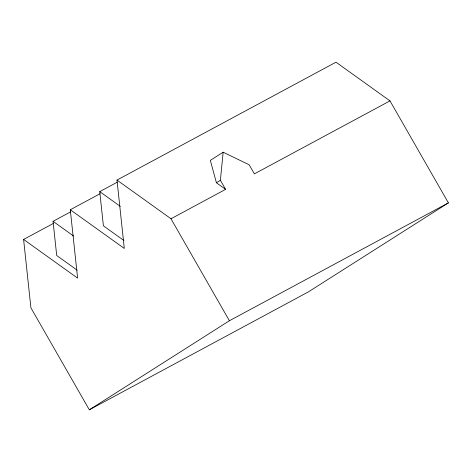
<?xml version="1.0" encoding="UTF-8"?>
<svg xmlns="http://www.w3.org/2000/svg" width="472" height="472" viewBox="0 0 472 472"><rect width="100%" height="100%" fill="white"/><g stroke="black" fill="none" stroke-linecap="round" stroke-linejoin="round"><path stroke-width="0.71" d="M389.99 100.884L335.987 62.192L116.985 180.074L170.988 218.76L225.604 189.36L220.389 180.257L223.15 152.22L249.163 164.769L254.378 173.879L389.99 100.884L448.4 202.871L308.322 291.926L89.32 409.808L30.91 307.821L23.6 239.446L53.407 223.403M223.15 152.22L210.329 160.368L216.418 182.782L225.604 189.36M216.418 182.782L220.389 180.257M89.32 409.808L229.398 320.748L448.4 202.871M123.941 240.537L103.397 225.817L99.745 191.632L117.245 182.21M23.6 239.446L77.603 278.132L70.293 209.757L100.099 193.715M77.255 270.22L56.705 255.505L53.053 221.315L70.552 211.893M99.745 191.632L120.289 206.347M70.293 209.757L124.295 248.449L116.985 180.074M53.053 221.315L73.597 236.035M170.988 218.76L229.398 320.748"/></g></svg>
